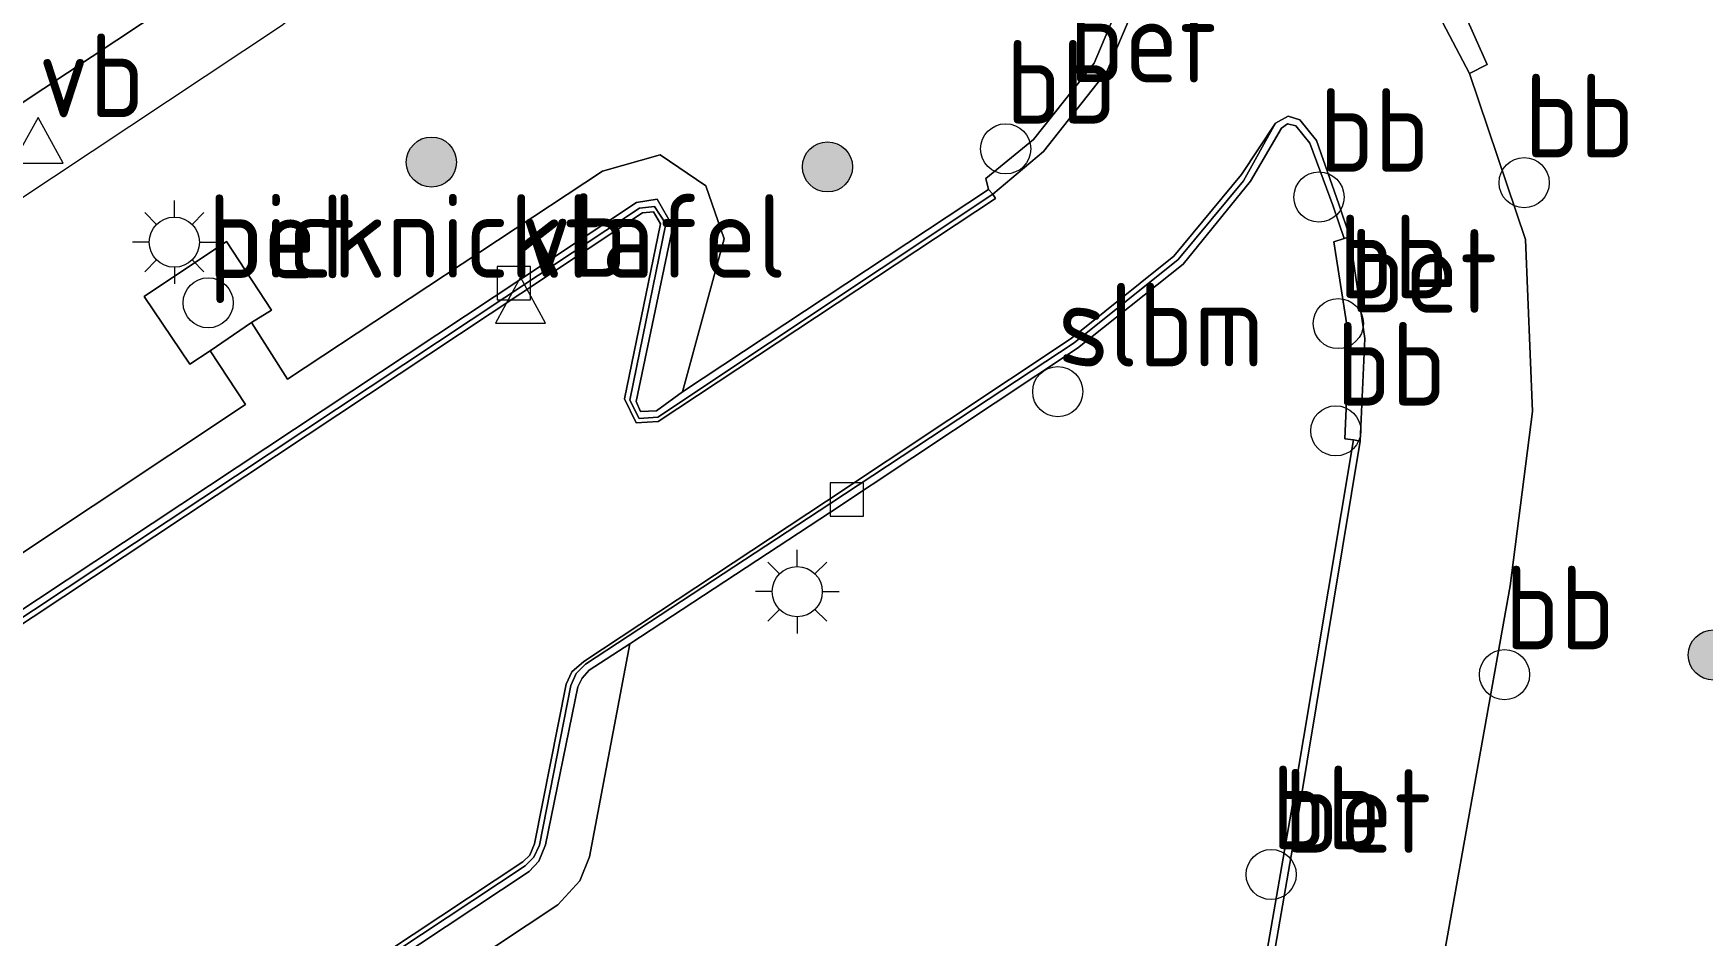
# Model space of a CAD drawing. Extents: x 253736 to 255979, y 477184 to 479215.
# Drawn here: x 255089.93 to 255139.86, y 478123.24 to 478150.23 of the extents above; entities that cross this region are included whole.
import ezdxf
from ezdxf.enums import TextEntityAlignment as Align

# ---------------------------------------------------------------- set-up
doc = ezdxf.new("R2010")
doc.units = 0
for name, color, linetype, lineweight in [('af-bs-rasterhekwerk', 8, 'hekwerk', 18), ('bp-b5-grasland', 8, 'Continuous', 18), ('bp-bs-boom', 8, 'Continuous', 18), ('og-bs-inrichtingselement', 8, 'Continuous', 18), ('og-bs-terreinafscheiding', 8, 'Continuous', 18), ('vh-b5-verh_soort', 8, 'Continuous', 18), ('vh-bs-band', 8, 'Continuous', 18), ('wh-bs-kolk', 8, 'Continuous', 18), ('wm-bs-lichtmast', 8, 'Continuous', 18), ('wm-bs-overig', 8, 'Continuous', 18), ('wm-bs-slagboom', 8, 'Continuous', 18), ('wm-bs-verkeersbord', 8, 'Continuous', 18)]:
    doc.layers.add(name, color=color, linetype=linetype, lineweight=lineweight)
doc.styles.add('rtw_iso', font='isocp.shx')
doc.linetypes.add('hekwerk', pattern='A,7,-1.5,[1,RTW.shx,S=0.75,R=0,X=0,Y=0],-1.5', length=10)

# ---------------------------------------------------------------- blocks, each defined once
blk = doc.blocks.new('dtb')
blk.add_circle((0, 0), 0.75)
blk = doc.blocks.new('dtbattr')
at = {"style": 'rtw_iso'}
blk.add_attdef('TAG', (0.591, 0.868), '', height=2.5, dxfattribs=at)
blk = doc.blocks.new('kolk')
blk.add_lwpolyline([(-0.5, -0.5), (0.5, -0.5), (0.5, 0.5), (-0.5, 0.5)], close=True)
blk = doc.blocks.new('verkeersbord')
for p, q in [((0, 0.75), (-0.75, -0.625)), ((0.75, -0.625), (0, 0.75)), ((-0.75, -0.625), (0.75, -0.625))]:
    blk.add_line(p, q)
blk = doc.blocks.new('RW1 Buren totaal_ACAD_1_FMEBLOCK105')
at = {"layer": 'bp-b5-grasland'}
blk.add_polyline3d([(44.374, 28.967, 24.427), (47.129, 30.792, 24.43), (47.788, 31.508, 24.426), (48.074, 32.225, 24.44), (49.283, 38.598, 24.412), (55.283, 42.539, 24.46), (62.669, 47.448, 24.492), (65.834, 49.955, 24.548), (67.84, 52.443, 24.561), (68.776, 54.026, 24.536), (68.95, 54.155, 24.561), (69.198, 54.1, 24.548), (69.62, 53.583, 24.557), (70.32, 51.698, 24.576), (70.643, 50.724, 24.541), (70.336, 50.63, 24.537), (70.798, 47.696, 24.514), (70.662, 44.738, 24.557), (70.926, 44.702, 24.496), (69.062, 33.561, 24.571), (66.542, 19.055, 24.505)], dxfattribs=at)
blk = doc.blocks.new('boom')
blk.add_hatch(color=256).paths.add_polyline_path([(-0.75, 0, 1), (0.75, 0, 1)])
blk.add_circle((0, 0), 0.75)
blk = doc.blocks.new('lantaarnpaal')
for p, q in [((0, 0.75), (0, 1.25)), ((-0.884, 0.884), (-0.53, 0.53)), ((0.53, 0.53), (0.884, 0.884)), ((-0.75, 0), (-1.25, 0)), ((0.75, 0), (1.25, 0)), ((-0.53, -0.53), (-0.884, -0.884)), ((0, -0.75), (0, -1.25)), ((0.53, -0.53), (0.884, -0.884))]:
    blk.add_line(p, q)
blk.add_circle((0, 0), 0.75)
blk = doc.blocks.new('dtbattr-r')
at = {"style": 'rtw_iso'}
blk.add_attdef('TAG', text='', height=2.5, dxfattribs=at).set_placement((0, 0), align=Align.MIDDLE_CENTER)
blk = doc.blocks.new('RW1 Buren totaal_ACAD_1_FMEBLOCK893')
at = {"layer": 'vh-b5-verh_soort'}
for points in [[(104.639, 95.959, 24.366), (107.318, 90.855, 24.361), (109.002, 85.884, 24.341), (109.211, 80.742, 24.35), (108.54, 75.522, 24.36), (106.523, 64.277, 24.355), (103.95, 48.971, 24.464), (102.578, 41.392, 24.5), (102.139, 38.377, 24.506), (101.923, 34.328, 24.522), (102.356, 30.282, 24.515), (103.137, 26.845, 24.519), (104.494, 23.091, 24.539), (106.408, 19.418, 24.54), (112.164, 9.093, 24.55), (116.928, 0.911, 24.537)], [(-26.834, 14.178, 24.306), (16.085, 42.638, 24.312), (44.286, 61.291, 24.283), (82.582, 86.689, 24.29), (82.915, 86.715, 24.302), (83.124, 86.359, 24.318), (82.05, 81.121, 24.433), (82.399, 80.399, 24.439), (83.059, 80.443, 24.437), (93.144, 87.112, 24.476), (93.069, 87.24, 24.494), (94.578, 88.523, 24.511), (96.486, 90.929, 24.484), (97.664, 93.706, 24.475)], [(99.692, 54.217, 24.472), (102.212, 68.719, 24.438), (104.054, 79.857, 24.445), (104.19, 82.926, 24.435), (103.741, 85.968, 24.441), (103.418, 86.942, 24.476), (102.744, 88.846, 24.468), (102.244, 89.466, 24.45), (101.894, 89.573, 24.45), (101.522, 89.37, 24.461), (100.5, 87.827, 24.453), (98.483, 85.39, 24.435), (95.408, 82.925, 24.382), (88.092, 78.056, 24.33), (80.831, 73.261, 24.332), (80.476, 72.952, 24.326), (80.305, 72.582, 24.314), (79.359, 67.807, 24.264), (79.22, 67.47, 24.255), (79.004, 67.265, 24.259), (47.882, 46.65, 24.2)]]:
    blk.add_polyline3d(points, dxfattribs=at)
blk = doc.blocks.new('Deel_d28hz')
at = {"layer": 'af-bs-rasterhekwerk'}
blk.add_polyline3d([(255118.226, 478166.834, 24.369), (255097.356, 478150.46, 24.267), (254987.221, 478077.356, 24.217), (254977.077, 478064.379, 24.253), (254973.673, 478058.132, 24.34), (254975.275, 478054.254, 24.32)], dxfattribs=at)
at = {"layer": 'bp-b5-grasland'}
for points in [[(255142.494, 478059.09, 24.537), (255137.73, 478067.272, 24.55), (255131.974, 478077.597, 24.54), (255132.348, 478077.866, 24.657), (255130.528, 478081.441, 24.656), (255129.213, 478085.135, 24.625), (255128.427, 478088.553, 24.622), (255127.983, 478092.509, 24.639), (255128.184, 478096.518, 24.633), (255128.611, 478099.477, 24.595), (255128.144, 478099.571, 24.5), (255129.516, 478107.15, 24.464), (255132.089, 478122.456, 24.355), (255134.106, 478133.701, 24.36), (255134.777, 478138.921, 24.35), (255134.568, 478144.063, 24.341), (255132.884, 478149.034, 24.361), (255133.414, 478149.297, 24.343), (255131.071, 478154.564, 24.347)], [(255122.776, 478151.991, 24.566), (255121.664, 478149.343, 24.555), (255119.848, 478147.054, 24.58), (255118.418, 478145.888, 24.601), (255118.498, 478145.566, 24.518), (255109.353, 478139.506, 24.555), (255110.595, 478144.083, 24.516), (255110.051, 478145.667, 24.506), (255108.685, 478146.6, 24.458), (255106.959, 478146.105, 24.461), (255097.529, 478139.892, 24.475), (255096.454, 478141.579, 24.495), (255097.052, 478141.947, 24.515), (255095.707, 478144.005, 24.51), (255093.246, 478142.358, 24.502), (255094.615, 478140.335, 24.51), (255095.224, 478140.732, 24.515), (255096.28, 478139.134, 24.461), (255068.93, 478120.942, 24.455)], [(255020.778, 478102.624, 24.257), (255038.89, 478114.5, 24.257), (255055.271, 478125.265, 24.269), (255069.614, 478134.765, 24.299), (255082.175, 478143.252, 24.344), (255096.084, 478152.458, 24.356)]]:
    blk.add_polyline3d(points, dxfattribs=at)
at = {"layer": 'og-bs-terreinafscheiding'}
for points in [[(255142.76, 478191.312, 24.496), (255143.121, 478191.034, 24.466), (255136.208, 478183.839, 24.457), (255134.89, 478182.218, 24.436), (255131.545, 478177.022, 24.396), (255129.648, 478172.488, 24.359), (255128.746, 478167.699, 24.326), (255128.767, 478163.187, 24.321), (255129.527, 478158.814, 24.348), (255131.071, 478154.564, 24.347), (255133.414, 478149.297, 24.343), (255132.884, 478149.034, 24.361)], [(255109.353, 478139.506, 24.555), (255118.498, 478145.566, 24.518), (255118.418, 478145.888, 24.601), (255119.848, 478147.054, 24.58), (255121.664, 478149.343, 24.555), (255122.776, 478151.991, 24.566), (255122.92, 478154.866, 24.594), (255122.11, 478157.658, 24.606), (255122.516, 478157.857, 24.468), (255121.36, 478160.16, 24.486), (255120.39, 478163.502, 24.517), (255120.328, 478168.088, 24.498), (255119.846, 478168.811, 24.502), (255118.479, 478169.252, 24.486), (255117.339, 478168.732, 24.466), (255112.547, 478164.897, 24.454), (255109.439, 478168.893, 24.369), (255115.465, 478173.76, 24.377), (255120.744, 478177.982, 24.394), (255126.699, 478183.116, 24.409), (255135.278, 478191.005, 24.438)], [(255138.789, 478187.654, 24.503), (255133.981, 478183.106, 24.483), (255129.073, 478178.281, 24.473), (255126.445, 478173.367, 24.434), (255125.373, 478167.964, 24.41), (255125.978, 478162.898, 24.402), (255128.091, 478158.096, 24.373), (255130.205, 478154.138, 24.366), (255132.884, 478149.034, 24.361)], [(255020.778, 478102.624, 24.257), (255038.89, 478114.5, 24.257), (255055.271, 478125.265, 24.269), (255069.614, 478134.765, 24.299), (255082.175, 478143.252, 24.344), (255096.084, 478152.458, 24.356), (255105.602, 478159.278, 24.41), (255112.547, 478164.897, 24.454)], [(255142.494, 478059.09, 24.537), (255137.73, 478067.272, 24.55), (255131.974, 478077.597, 24.54), (255132.348, 478077.866, 24.657), (255130.528, 478081.441, 24.656), (255129.213, 478085.135, 24.625), (255128.427, 478088.553, 24.622), (255127.983, 478092.509, 24.639), (255128.184, 478096.518, 24.633), (255128.611, 478099.477, 24.595), (255128.144, 478099.571, 24.5), (255129.516, 478107.15, 24.464), (255132.089, 478122.456, 24.355), (255134.106, 478133.701, 24.36), (255134.777, 478138.921, 24.35), (255134.568, 478144.063, 24.341), (255132.884, 478149.034, 24.361)], [(255029.423, 478075.677, 24.2), (255053.766, 478091.819, 24.204), (255073.448, 478104.829, 24.2), (255104.57, 478125.444, 24.259), (255104.786, 478125.649, 24.255), (255104.925, 478125.986, 24.264), (255105.871, 478130.761, 24.314), (255106.042, 478131.131, 24.326), (255106.397, 478131.44, 24.332), (255113.658, 478136.235, 24.33), (255120.974, 478141.104, 24.382), (255124.049, 478143.569, 24.435), (255126.066, 478146.006, 24.453), (255127.088, 478147.549, 24.461)], [(255107.777, 478131.967, 24.412), (255113.777, 478135.908, 24.46), (255121.163, 478140.817, 24.492), (255124.328, 478143.324, 24.548), (255126.334, 478145.812, 24.561), (255127.27, 478147.395, 24.536), (255127.444, 478147.523, 24.561), (255127.692, 478147.469, 24.548), (255128.114, 478146.952, 24.557), (255128.814, 478145.067, 24.576), (255129.137, 478144.093, 24.541), (255128.83, 478143.999, 24.537), (255129.292, 478141.065, 24.514), (255129.156, 478138.107, 24.557), (255129.42, 478138.071, 24.496), (255127.556, 478126.93, 24.571), (255125.036, 478112.424, 24.505)], [(255096.454, 478141.579, 24.495), (255097.529, 478139.892, 24.475), (255106.959, 478146.105, 24.461), (255108.685, 478146.6, 24.458), (255110.051, 478145.667, 24.506), (255110.595, 478144.083, 24.516), (255109.353, 478139.506, 24.555)], [(254998.732, 478072.357, 24.306), (255041.651, 478100.817, 24.312), (255069.852, 478119.47, 24.283), (255108.148, 478144.868, 24.29), (255108.481, 478144.894, 24.302), (255108.69, 478144.538, 24.318), (255107.616, 478139.3, 24.433), (255107.965, 478138.578, 24.439), (255108.625, 478138.622, 24.437), (255118.71, 478145.291, 24.476), (255118.635, 478145.419, 24.494)], [(254973.679, 478052.651, 24.431), (254976.282, 478051.119, 24.455), (254979.332, 478050.611, 24.468), (254982.362, 478050.996, 24.503), (254985.118, 478052.347, 24.522), (254987.584, 478054.797, 24.537), (254991.811, 478060.326, 24.551), (254993.859, 478062.604, 24.55), (254996.233, 478064.508, 24.532), (254996.468, 478064.742, 24.514), (254996.589, 478065.05, 24.5), (254998.012, 478071.945, 24.426), (254998.185, 478072.327, 24.436), (254998.527, 478072.641, 24.426), (255041.465, 478101.123, 24.449), (255069.621, 478119.755, 24.414), (255107.974, 478145.172, 24.436), (255108.588, 478145.27, 24.46), (255109.057, 478144.454, 24.462), (255107.96, 478139.214, 24.497), (255108.093, 478138.92, 24.501), (255108.567, 478138.943, 24.92), (255109.353, 478139.506, 24.555)], [(255095.224, 478140.732, 24.515), (255094.615, 478140.335, 24.51), (255093.246, 478142.358, 24.502), (255095.707, 478144.005, 24.51), (255097.052, 478141.947, 24.515), (255096.454, 478141.579, 24.495)], [(255095.224, 478140.732, 24.515), (255096.454, 478141.579, 24.495)], [(255067.757, 478122.537, 24.5), (255068.93, 478120.942, 24.455), (255096.28, 478139.134, 24.461), (255095.224, 478140.732, 24.515)], [(255029.482, 478075.294, 24.336), (255053.915, 478091.466, 24.346), (255073.483, 478104.436, 24.338), (255104.766, 478125.159, 24.375), (255105.053, 478125.471, 24.373), (255105.248, 478125.96, 24.374), (255106.222, 478130.682, 24.446), (255106.344, 478130.94, 24.44), (255106.561, 478131.183, 24.453), (255107.777, 478131.967, 24.412)], [(255100.924, 478118.618, 24.404), (255099.905, 478120.39, 24.421), (255102.868, 478122.336, 24.427), (255105.623, 478124.161, 24.43), (255106.282, 478124.877, 24.426), (255106.568, 478125.594, 24.44), (255107.777, 478131.967, 24.412)]]:
    blk.add_polyline3d(points, dxfattribs=at)
at = {"layer": 'vh-b5-verh_soort'}
for points in [[(255132.884, 478149.034, 24.361), (255130.205, 478154.138, 24.366), (255128.091, 478158.096, 24.373), (255125.978, 478162.898, 24.402), (255125.373, 478167.964, 24.41), (255126.445, 478173.367, 24.434), (255129.073, 478178.281, 24.473), (255133.981, 478183.106, 24.483), (255138.789, 478187.654, 24.503), (255142.76, 478191.312, 24.496), (255143.121, 478191.034, 24.466), (255136.208, 478183.839, 24.457), (255134.89, 478182.218, 24.436), (255131.545, 478177.022, 24.396), (255129.648, 478172.488, 24.359), (255128.746, 478167.699, 24.326), (255128.767, 478163.187, 24.321), (255129.527, 478158.814, 24.348), (255131.071, 478154.564, 24.347), (255133.414, 478149.297, 24.343)], [(255112.547, 478164.897, 24.454), (255105.602, 478159.278, 24.41), (255096.084, 478152.458, 24.356), (255082.175, 478143.252, 24.344), (255069.614, 478134.765, 24.299), (255055.271, 478125.265, 24.269), (255038.89, 478114.5, 24.257), (255020.778, 478102.624, 24.257), (255013.094, 478097.653, 24.288), (255010.322, 478101.778, 24.189), (255017.819, 478106.698, 24.206), (255039.168, 478120.833, 24.227), (255067.576, 478139.62, 24.236), (255089.633, 478154.226, 24.236), (255100.899, 478162.348, 24.329), (255107.58, 478167.279, 24.377), (255109.439, 478168.893, 24.369)], [(255118.635, 478145.419, 24.494), (255118.498, 478145.566, 24.518), (255118.418, 478145.888, 24.601), (255119.848, 478147.054, 24.58), (255121.664, 478149.343, 24.555), (255122.776, 478151.991, 24.566), (255122.92, 478154.866, 24.594), (255122.11, 478157.658, 24.606), (255122.516, 478157.857, 24.468), (255123.388, 478154.926, 24.476), (255123.23, 478151.885, 24.475), (255122.052, 478149.108, 24.484), (255120.144, 478146.702, 24.511)], [(255096.454, 478141.579, 24.495), (255095.224, 478140.732, 24.515), (255094.615, 478140.335, 24.51), (255093.246, 478142.358, 24.502), (255095.707, 478144.005, 24.51), (255097.052, 478141.947, 24.515)], [(255129.62, 478138.036, 24.445), (255129.42, 478138.071, 24.496), (255129.156, 478138.107, 24.557), (255129.292, 478141.065, 24.514), (255128.83, 478143.999, 24.537), (255129.137, 478144.093, 24.541), (255129.307, 478144.147, 24.441), (255129.756, 478141.105, 24.435)], [(255129.62, 478138.036, 24.445), (255127.778, 478126.898, 24.438), (255125.258, 478112.396, 24.472), (255125.036, 478112.424, 24.505), (255127.556, 478126.93, 24.571), (255129.42, 478138.071, 24.496)]]:
    blk.add_polyline3d(points, close=True, dxfattribs=at)
for points in [[(255073.448, 478104.829, 24.2), (255104.57, 478125.444, 24.259), (255104.786, 478125.649, 24.255), (255104.925, 478125.986, 24.264), (255105.871, 478130.761, 24.314), (255106.042, 478131.131, 24.326), (255106.397, 478131.44, 24.332), (255113.658, 478136.235, 24.33), (255120.974, 478141.104, 24.382), (255124.049, 478143.569, 24.435), (255126.066, 478146.006, 24.453), (255127.088, 478147.549, 24.461), (255126.13, 478145.819, 24.455), (255124.17, 478143.47, 24.431), (255121.06, 478140.972, 24.374), (255113.756, 478136.16, 24.337), (255106.45, 478131.356, 24.326), (255106.172, 478131.085, 24.324), (255106.01, 478130.72, 24.335), (255105.075, 478125.946, 24.261), (255104.903, 478125.583, 24.256), (255104.647, 478125.329, 24.25), (255073.54, 478104.729, 24.214)], [(255073.54, 478104.729, 24.214), (255104.647, 478125.329, 24.25), (255104.903, 478125.583, 24.256), (255105.075, 478125.946, 24.261), (255106.01, 478130.72, 24.335), (255106.172, 478131.085, 24.324), (255106.45, 478131.356, 24.326), (255113.756, 478136.16, 24.337), (255121.06, 478140.972, 24.374), (255124.17, 478143.47, 24.431), (255126.13, 478145.819, 24.455), (255127.088, 478147.549, 24.461), (255127.46, 478147.752, 24.45), (255127.81, 478147.645, 24.45), (255128.31, 478147.025, 24.468), (255128.984, 478145.121, 24.476), (255129.307, 478144.147, 24.441), (255129.137, 478144.093, 24.541), (255128.814, 478145.067, 24.576), (255128.114, 478146.952, 24.557), (255127.692, 478147.469, 24.548), (255127.444, 478147.523, 24.561), (255127.27, 478147.395, 24.536), (255126.334, 478145.812, 24.561), (255124.328, 478143.324, 24.548), (255121.163, 478140.817, 24.492), (255113.777, 478135.908, 24.46), (255107.777, 478131.967, 24.412), (255106.561, 478131.183, 24.453), (255106.344, 478130.94, 24.44), (255106.222, 478130.682, 24.446), (255105.248, 478125.96, 24.374), (255105.053, 478125.471, 24.373), (255104.766, 478125.159, 24.375), (255073.483, 478104.436, 24.338)], [(255068.93, 478120.942, 24.455), (255096.28, 478139.134, 24.461), (255095.224, 478140.732, 24.515), (255096.454, 478141.579, 24.495), (255097.529, 478139.892, 24.475), (255106.959, 478146.105, 24.461), (255108.685, 478146.6, 24.458), (255110.051, 478145.667, 24.506), (255110.595, 478144.083, 24.516), (255109.353, 478139.506, 24.555), (255108.567, 478138.943, 24.92), (255108.093, 478138.92, 24.501), (255107.96, 478139.214, 24.497), (255109.057, 478144.454, 24.462), (255108.588, 478145.27, 24.46), (255107.974, 478145.172, 24.436), (255069.621, 478119.755, 24.414)], [(254998.629, 478072.468, 24.299), (255041.602, 478100.95, 24.311), (255069.783, 478119.617, 24.299), (255108.067, 478144.999, 24.285), (255108.512, 478145.057, 24.285), (255108.847, 478144.531, 24.326), (255107.778, 478139.254, 24.421), (255108.05, 478138.713, 24.433), (255108.613, 478138.751, 24.441), (255118.635, 478145.419, 24.494), (255118.71, 478145.291, 24.476), (255108.625, 478138.622, 24.437), (255107.965, 478138.578, 24.439), (255107.616, 478139.3, 24.433), (255108.69, 478144.538, 24.318), (255108.481, 478144.894, 24.302), (255108.148, 478144.868, 24.29), (255069.852, 478119.47, 24.283), (255041.651, 478100.817, 24.312), (254998.732, 478072.357, 24.306)], [(254998.527, 478072.641, 24.426), (255041.465, 478101.123, 24.449), (255069.621, 478119.755, 24.414), (255107.974, 478145.172, 24.436), (255108.588, 478145.27, 24.46), (255109.057, 478144.454, 24.462), (255107.96, 478139.214, 24.497), (255108.093, 478138.92, 24.501), (255108.567, 478138.943, 24.92), (255109.353, 478139.506, 24.555), (255118.498, 478145.566, 24.518), (255118.635, 478145.419, 24.494), (255108.613, 478138.751, 24.441), (255108.05, 478138.713, 24.433), (255107.778, 478139.254, 24.421), (255108.847, 478144.531, 24.326), (255108.512, 478145.057, 24.285), (255108.067, 478144.999, 24.285), (255069.783, 478119.617, 24.299), (255041.602, 478100.95, 24.311), (254998.629, 478072.468, 24.299)], [(255073.483, 478104.436, 24.338), (255104.766, 478125.159, 24.375), (255105.053, 478125.471, 24.373), (255105.248, 478125.96, 24.374), (255106.222, 478130.682, 24.446), (255106.344, 478130.94, 24.44), (255106.561, 478131.183, 24.453), (255107.777, 478131.967, 24.412), (255106.568, 478125.594, 24.44), (255106.282, 478124.877, 24.426), (255105.623, 478124.161, 24.43), (255102.868, 478122.336, 24.427), (255099.905, 478120.39, 24.421), (255100.924, 478118.618, 24.404), (255099.75, 478117.793, 24.421), (255098.631, 478119.528, 24.363), (255071.218, 478101.364, 24.374)]]:
    blk.add_polyline3d(points, dxfattribs=at)
at = {"layer": 'vh-bs-band'}
for points in [[(255118.635, 478145.419, 24.494), (255120.144, 478146.702, 24.511), (255122.052, 478149.108, 24.484), (255123.23, 478151.885, 24.475), (255123.388, 478154.926, 24.476), (255122.516, 478157.857, 24.468)], [(255029.517, 478075.567, 24.209), (255053.842, 478091.69, 24.21), (255073.54, 478104.729, 24.214), (255104.647, 478125.329, 24.25), (255104.903, 478125.583, 24.256), (255105.075, 478125.946, 24.261), (255106.01, 478130.72, 24.335), (255106.172, 478131.085, 24.324), (255106.45, 478131.356, 24.326), (255113.756, 478136.16, 24.337), (255121.06, 478140.972, 24.374), (255124.17, 478143.47, 24.431), (255126.13, 478145.819, 24.455), (255127.088, 478147.549, 24.461), (255127.46, 478147.752, 24.45), (255127.81, 478147.645, 24.45), (255128.31, 478147.025, 24.468), (255128.984, 478145.121, 24.476), (255129.307, 478144.147, 24.441)], [(254998.629, 478072.468, 24.299), (255041.602, 478100.95, 24.311), (255069.783, 478119.617, 24.299), (255108.067, 478144.999, 24.285), (255108.512, 478145.057, 24.285), (255108.847, 478144.531, 24.326), (255107.778, 478139.254, 24.421), (255108.05, 478138.713, 24.433), (255108.613, 478138.751, 24.441), (255118.635, 478145.419, 24.494)], [(255118.635, 478145.419, 24.494), (255118.498, 478145.566, 24.518)], [(255129.137, 478144.093, 24.541), (255129.307, 478144.147, 24.441)], [(255129.62, 478138.036, 24.445), (255129.756, 478141.105, 24.435), (255129.307, 478144.147, 24.441)], [(255125.258, 478112.396, 24.472), (255127.778, 478126.898, 24.438), (255129.62, 478138.036, 24.445)], [(255129.42, 478138.071, 24.496), (255129.62, 478138.036, 24.445)]]:
    blk.add_polyline3d(points, dxfattribs=at)
at = {"layer": 'bp-b5-grasland'}
blk.add_blockref('RW1 Buren totaal_ACAD_1_FMEBLOCK105', (255058.494, 478093.3685), dxfattribs=at)
at = {"layer": 'bp-bs-boom'}
for p in [(255101.838, 478146.381, 24.31), (255113.684, 478146.237, 24.477), (255140.184, 478131.635, 24.474)]:
    blk.add_blockref('boom', p, dxfattribs=at)
at = {"layer": 'og-bs-inrichtingselement'}
ref = blk.add_blockref('dtbattr', (255095.161, 478142.17, 24.509), dxfattribs=at)
ref.add_attrib('TAG', 'picknicktafel', dxfattribs={"layer": '0', "height": 2.5, "style": 'rtw_iso'}).set_placement((255095.161, 478142.17, 24.509), align=Align.BOTTOM_LEFT)
blk.add_blockref('dtb', (255095.161, 478142.17, 24.509), dxfattribs=at)
at = {"layer": 'vh-b5-verh_soort'}
blk.add_blockref('RW1 Buren totaal_ACAD_1_FMEBLOCK893', (255025.566, 478058.179), dxfattribs=at)
ref = blk.add_blockref('dtbattr-r', (255120.90625, 478148.015625, 24.530143), dxfattribs=at)
ref.add_attrib('TAG', 'bet', dxfattribs={"layer": '0', "height": 2.5, "style": 'rtw_iso'}).set_placement((255120.90625, 478148.015625, 24.530143), align=Align.BOTTOM_LEFT)
ref = blk.add_blockref('dtbattr-r', (255095.140625, 478142.15625, 24.506), dxfattribs=at)
ref.add_attrib('TAG', 'bet', dxfattribs={"layer": '0', "height": 2.5, "style": 'rtw_iso'}).set_placement((255095.140625, 478142.15625, 24.506), align=Align.BOTTOM_LEFT)
ref = blk.add_blockref('dtbattr-r', (255129.296875, 478141.125, 24.490111), dxfattribs=at)
ref.add_attrib('TAG', 'bet', dxfattribs={"layer": '0', "height": 2.5, "style": 'rtw_iso'}).set_placement((255129.296875, 478141.125, 24.490111), align=Align.BOTTOM_LEFT)
ref = blk.add_blockref('dtbattr-r', (255127.328125, 478124.96875, 24.481714), dxfattribs=at)
ref.add_attrib('TAG', 'bet', dxfattribs={"layer": '0', "height": 2.5, "style": 'rtw_iso'}).set_placement((255127.328125, 478124.96875, 24.481714), align=Align.BOTTOM_LEFT)
at = {"layer": 'wh-bs-kolk'}
for p in [(255104.305, 478142.761, 24.423), (255114.265, 478136.289, 24.468)]:
    blk.add_blockref('kolk', p, dxfattribs=at)
at = {"layer": 'wm-bs-lichtmast'}
for p in [(255094.149, 478143.985, 24.4), (255112.781, 478133.531, 24.313)]:
    blk.add_blockref('lantaarnpaal', p, dxfattribs=at)
at = {"layer": 'wm-bs-overig'}
ref = blk.add_blockref('dtbattr', (255119.016, 478146.776, 24.572), dxfattribs=at)
ref.add_attrib('TAG', 'bb', dxfattribs={"layer": '0', "height": 2.5, "style": 'rtw_iso'}).set_placement((255119.016, 478146.776, 24.572), align=Align.BOTTOM_LEFT)
ref = blk.add_blockref('dtbattr', (255134.522, 478145.765, 24.313), dxfattribs=at)
ref.add_attrib('TAG', 'bb', dxfattribs={"layer": '0', "height": 2.5, "style": 'rtw_iso'}).set_placement((255134.522, 478145.765, 24.313), align=Align.BOTTOM_LEFT)
ref = blk.add_blockref('dtbattr', (255128.386, 478145.335, 24.529), dxfattribs=at)
ref.add_attrib('TAG', 'bb', dxfattribs={"layer": '0', "height": 2.5, "style": 'rtw_iso'}).set_placement((255128.386, 478145.335, 24.529), align=Align.BOTTOM_LEFT)
for p in [(255119.016, 478146.776, 24.572), (255134.522, 478145.765, 24.313), (255128.386, 478145.335, 24.529), (255128.963, 478141.55, 24.53), (255128.889, 478138.34, 24.546), (255133.935, 478131.048, 24.338), (255126.955, 478125.067, 24.558)]:
    blk.add_blockref('dtb', p, dxfattribs=at)
ref = blk.add_blockref('dtbattr', (255128.963, 478141.55, 24.53), dxfattribs=at)
ref.add_attrib('TAG', 'bb', dxfattribs={"layer": '0', "height": 2.5, "style": 'rtw_iso'}).set_placement((255128.963, 478141.55, 24.53), align=Align.BOTTOM_LEFT)
ref = blk.add_blockref('dtbattr', (255128.889, 478138.34, 24.546), dxfattribs=at)
ref.add_attrib('TAG', 'bb', dxfattribs={"layer": '0', "height": 2.5, "style": 'rtw_iso'}).set_placement((255128.889, 478138.34, 24.546), align=Align.BOTTOM_LEFT)
ref = blk.add_blockref('dtbattr', (255133.935, 478131.048, 24.338), dxfattribs=at)
ref.add_attrib('TAG', 'bb', dxfattribs={"layer": '0', "height": 2.5, "style": 'rtw_iso'}).set_placement((255133.935, 478131.048, 24.338), align=Align.BOTTOM_LEFT)
ref = blk.add_blockref('dtbattr', (255126.955, 478125.067, 24.558), dxfattribs=at)
ref.add_attrib('TAG', 'bb', dxfattribs={"layer": '0', "height": 2.5, "style": 'rtw_iso'}).set_placement((255126.955, 478125.067, 24.558), align=Align.BOTTOM_LEFT)
at = {"layer": 'wm-bs-slagboom'}
ref = blk.add_blockref('dtbattr', (255120.573, 478139.514, 24.315), dxfattribs=at)
ref.add_attrib('TAG', 'slbm', dxfattribs={"layer": '0', "height": 2.5, "style": 'rtw_iso'}).set_placement((255120.573, 478139.514, 24.315), align=Align.BOTTOM_LEFT)
blk.add_blockref('dtb', (255120.573, 478139.514, 24.315), dxfattribs=at)
at = {"layer": 'wm-bs-verkeersbord'}
ref = blk.add_blockref('dtbattr', (255090.072, 478146.97, 24.311), dxfattribs=at)
ref.add_attrib('TAG', 'vb', dxfattribs={"layer": '0', "height": 2.5, "style": 'rtw_iso'}).set_placement((255090.072, 478146.97, 24.311), align=Align.BOTTOM_LEFT)
for p in [(255090.072, 478146.97, 24.311), (255104.502, 478142.192, 24.328)]:
    blk.add_blockref('verkeersbord', p, dxfattribs=at)
ref = blk.add_blockref('dtbattr', (255104.502, 478142.192, 24.328), dxfattribs=at)
ref.add_attrib('TAG', 'vb', dxfattribs={"layer": '0', "height": 2.5, "style": 'rtw_iso'}).set_placement((255104.502, 478142.192, 24.328), align=Align.BOTTOM_LEFT)

msp = doc.modelspace()

# ---------------------------------------------------------------- block references
at = {"linetype": 'ByBlock'}
msp.add_blockref('Deel_d28hz', (0, 0), dxfattribs=at)
msp.add_blockref('Deel_d28hz', (0, 0), dxfattribs=at)

doc.saveas('drawing.dxf')
